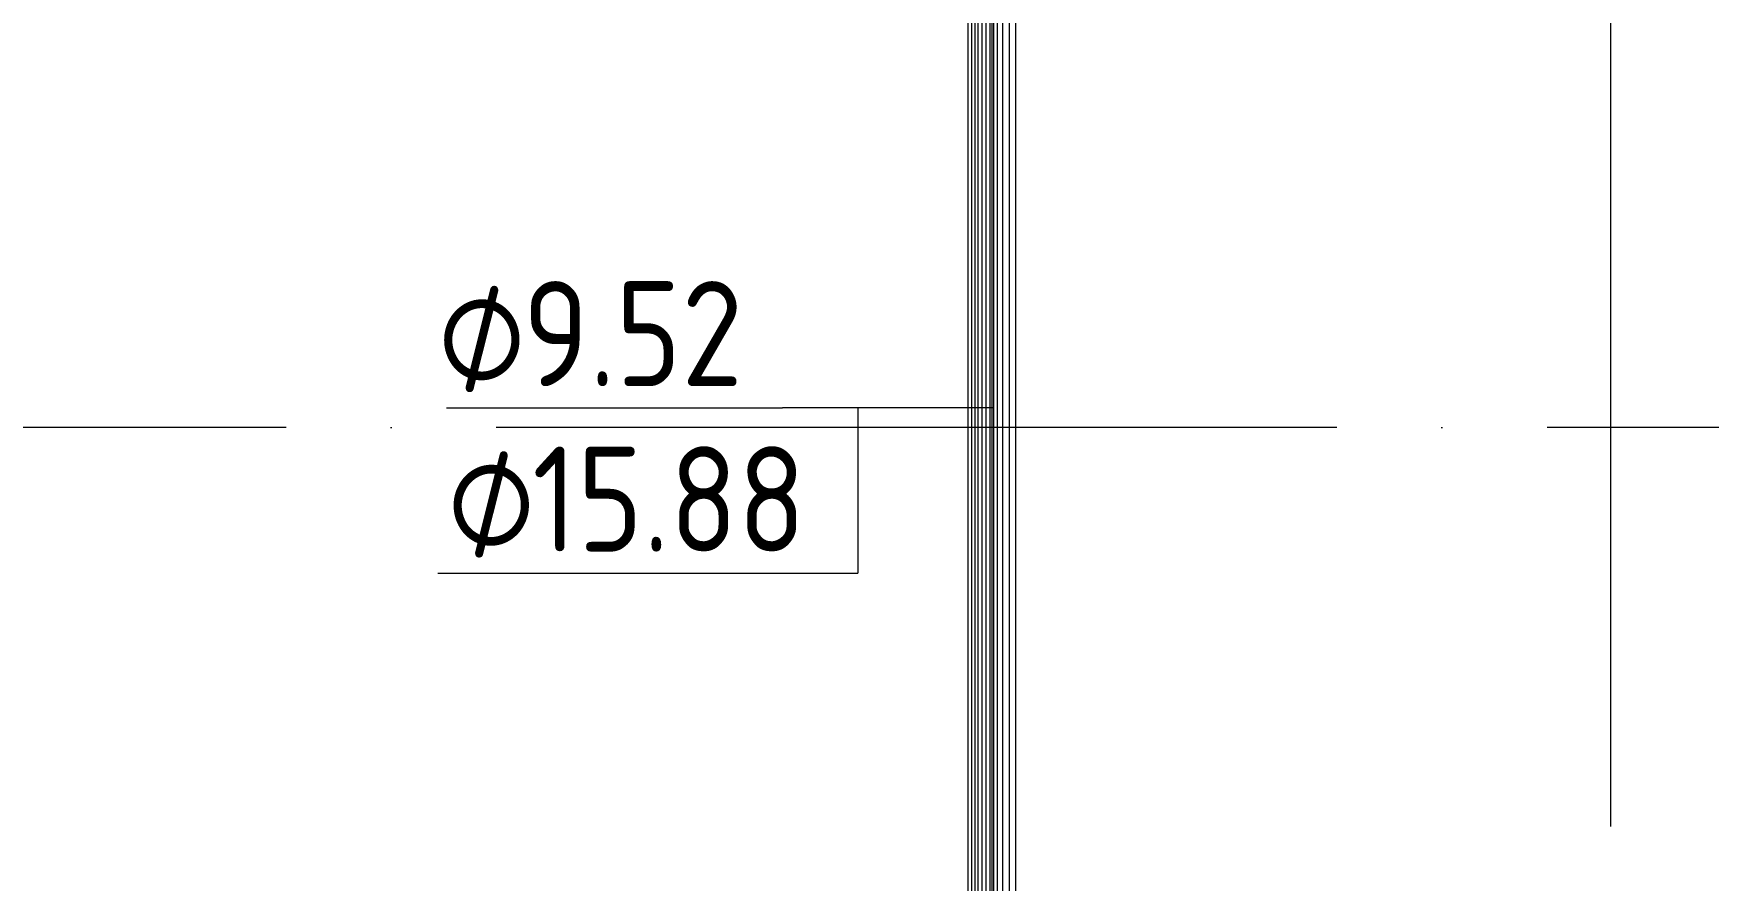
# Model space of a CAD drawing. Header units: millimetres. Extents: x -88595 to 880822, y -1054509 to -148035.
# Drawn here: x 423311 to 427297, y -242630 to -240614 of the extents above; entities that cross this region are included whole.
import ezdxf

# ---------------------------------------------------------------- set-up
doc = ezdxf.new("R2010")
doc.units = ezdxf.units.MM
doc.linetypes.add('ADSK_Линия сетки', pattern=[25, 20, -2.5, 0, -2.5])
for name, color, linetype, lineweight in [('Изоляция', 7, 'Continuous', 18), ('Марки', 7, 'Continuous', 20), ('Оборудование', 7, 'Continuous', 18), ('Оси', 7, 'Continuous', 9), ('Трубопровод', 7, 'Continuous', 18)]:
    doc.layers.add(name, color=color, linetype=linetype, lineweight=lineweight)
doc.styles.add('$1$GOST Common_9', font='GOST_Common.ttf', dxfattribs={"width": 0.9, "height": 250})
doc.styles.add('$5$GOST Common', font='GOST_Common.ttf', dxfattribs={"width": 0.9, "height": 250})

# ---------------------------------------------------------------- blocks, each defined once
blk = doc.blocks.new('$0$ADSK_M_Трубы - Диаметр_8-160846-В_Координация_3 этаж ОВ3')
at = {"layer": 'Марки'}
blk.add_line((0, 0), (8, 0), dxfattribs=at)
blk = doc.blocks.new('$0$ADSK_M_Трубы - Диаметр_10-3265709-В_Координация_3 этаж ОВ3')
at = {"layer": 'Марки'}
blk.add_line((0, 0), (10, 0), dxfattribs=at)
blk = doc.blocks.new('3 этаж')
at = {"layer": 'Оси', "linetype": 'ADSK_Линия сетки', "ltscale": 100}
for p, q in [((438943.9, 695924.5), (438943.9, 631217.7)), ((460793.9, 684873.9), (389071.6, 684873.9))]:
    blk.add_line(p, q, dxfattribs=at)

msp = doc.modelspace()

# ---------------------------------------------------------------- linework, layer by layer
at = {"layer": 'Изоляция', "color": 190, "true_color": 0x8000ff}
for p, q in [((425577.5, -238750.9), (425577.5, -243591.8)), ((425605, -243591.8), (425605, -238750.9))]:
    msp.add_line(p, q, dxfattribs=at)
at = {"layer": 'Изоляция', "color": 134, "true_color": 0x00a6a6}
for p, q in [((425534.3, -238836.8), (425534.3, -243533.9)), ((425568.2, -243533.9), (425568.2, -238836.8))]:
    msp.add_line(p, q, dxfattribs=at)
at = {"layer": 'Марки'}
for p, q in [((425596.4, -241505.3), (425093.8, -241505.3)), ((425273, -241505.3), (425273, -241899.1))]:
    msp.add_line(p, q, dxfattribs=at)
at = {"layer": 'Трубопровод', "color": 24, "linetype": 'Continuous', "true_color": 0xa52900}
for p, q in [((425616.7, -238657.5), (425616.7, -243436.4)), ((425648.7, -243436.4), (425648.7, -238657.5))]:
    msp.add_line(p, q, dxfattribs=at)
at = {"layer": 'Трубопровод', "color": 24, "true_color": 0xa52900}
msp.add_line((425632.7, -238657.5), (425632.7, -243436.4), dxfattribs=at)
msp.add_line((425632.7, -238657.5), (425632.7, -243436.4), dxfattribs=at)
at = {"layer": 'Трубопровод', "color": 190, "linetype": 'Continuous', "true_color": 0x8000ff}
for p, q in [((425586.5, -238750.9), (425586.5, -243599.1)), ((425596, -243599.1), (425596, -238750.9))]:
    msp.add_line(p, q, dxfattribs=at)
at = {"layer": 'Трубопровод', "color": 190, "true_color": 0x8000ff}
msp.add_line((425591.3, -238750.9), (425591.3, -243599.1), dxfattribs=at)
msp.add_line((425591.3, -238750.9), (425591.3, -243599.1), dxfattribs=at)
at = {"layer": 'Трубопровод', "color": 134, "linetype": 'Continuous', "true_color": 0x00a6a6}
for p, q in [((425543.3, -238836.8), (425543.3, -243547.1)), ((425559.2, -243547.1), (425559.2, -238836.8))]:
    msp.add_line(p, q, dxfattribs=at)
at = {"layer": 'Трубопровод', "color": 134, "true_color": 0x00a6a6}
msp.add_line((425551.3, -238836.8), (425551.3, -243547.1), dxfattribs=at)
msp.add_line((425551.3, -238836.8), (425551.3, -243547.1), dxfattribs=at)

# ---------------------------------------------------------------- block references
at = {"layer": 'Марки', "xscale": 99.99999999999993, "yscale": 99.99999999999993, "zscale": 99.99999999999993}
for name, p in [('$0$ADSK_M_Трубы - Диаметр_8-160846-В_Координация_3 этаж ОВ3', (424293.8, -241505.3)), ('$0$ADSK_M_Трубы - Диаметр_10-3265709-В_Координация_3 этаж ОВ3', (424273, -241899.1))]:
    msp.add_blockref(name, p, dxfattribs=at)
at = {"layer": 'Оборудование', "color": 5, "true_color": 0x0000ff}
msp.add_blockref('3 этаж', (-11880.6, -926425.8), dxfattribs=at)

# ---------------------------------------------------------------- texts
at = {"layer": 'Марки', "lineweight": 9, "char_height": 250, "attachment_point": 1}
for s, insert, width, style in [('\\fGOST Common|b0|i0|c254|p34|;\\W.9;⌀', (424273, -241203.7), 245.316, '$1$GOST Common_9'), ('9.52', (424475.4, -241203.7), 663.797, '$5$GOST Common'), ('15.88', (424497.9, -241597.5), 800.886, '$5$GOST Common'), ('\\fGOST Common|b0|i0|c254|p34|;\\W.9;⌀', (424295.5, -241597.5), 245.316, '$1$GOST Common_9')]:
    msp.add_mtext(s, dxfattribs=dict(at, insert=insert, width=width, style=style))

doc.saveas('drawing.dxf')
